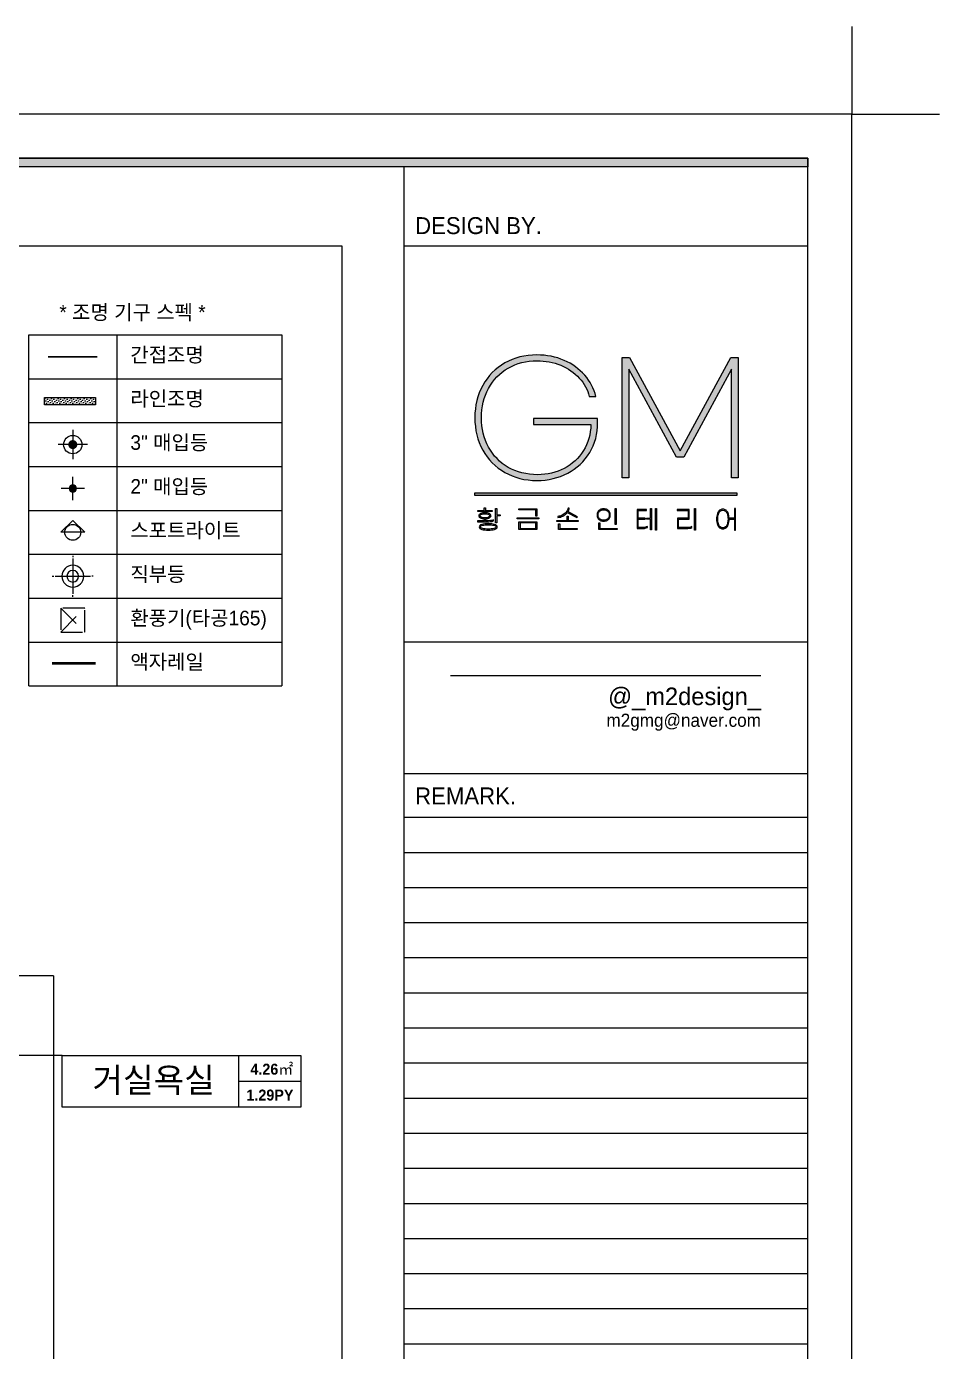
# Model space of a CAD drawing. Header units: millimetres. Extents: x 359270 to 411470, y 57550 to 89768.
# Drawn here: x 405227 to 411470, y 67510 to 76570 of the extents above; entities that cross this region are included whole.
import ezdxf
from ezdxf.enums import TextEntityAlignment as Align

# ---------------------------------------------------------------- set-up
doc = ezdxf.new("R2010")
doc.units = ezdxf.units.MM
doc.header["$LTSCALE"] = 100
doc.linetypes.add('HID', pattern=[2.3, 1.5, -0.8])
doc.layers.get('DEFPOINTS').update_dxf_attribs({"color": 248})
for name, color, linetype in [('0-ELC TEXT', 7, 'Continuous'), ('03-TEXT', 3, 'Continuous'), ('06-LIGHT', 4, 'Continuous'), ('3.기호.계단선', 30, 'Continuous'), ('_U+B808_U+C774_U+C5B4 2', 7, 'Continuous'), ('C-WALL1', 2, 'Continuous'), ('CEIL-DOOR', 6, 'Continuous'), ('CEIL-LIGHT', 7, 'Continuous'), ('FORM(YOURNAME)-1', 1, 'Continuous'), ('FORM(YOURNAME)-11', 1, 'Continuous'), ('HAT', 5, 'Continuous'), ('RC-LIGHT', 7, 'Continuous'), ('U-LANP', 6, 'Continuous')]:
    doc.layers.add(name, color=color, linetype=linetype)
doc.styles.add('YOURNAME', font='HY울릉도M.TTF')
doc.styles.add('넥슨고딕', font='NEXONLv1GothicBold.ttf')
doc.styles.add('코레일둥고', font='Korail_Round_Gothic_Medium.ttf')

# ---------------------------------------------------------------- blocks, each defined once
blk = doc.blocks.new('block 29')
at = {"layer": '_U+B808_U+C774_U+C5B4 2'}
h = blk.add_hatch(color=35, dxfattribs=at)
h.dxf.hatch_style = 2
edge = h.paths.add_edge_path()
edge.add_spline(control_points=[(626.29, -130.32), (626.06, -130.35), (625.8, -130.36), (625.5, -130.36), (625.5, -130.36), (624.38, -130.36), (624.38, -130.36), (624.38, -130.36), (624.38, -130.21), (624.38, -130.21), (624.38, -130.21), (625.42, -130.21), (625.42, -130.21), (625.42, -130.21), (625.42, -129.89), (625.42, -129.89), (625.16, -129.88), (624.96, -129.84), (624.81, -129.76), (624.66, -129.68), (624.58, -129.57), (624.58, -129.44), (624.58, -129.3), (624.66, -129.19), (624.83, -129.1), (625, -129.02), (625.22, -128.98), (625.5, -128.98), (625.79, -128.98), (626.01, -129.02), (626.18, -129.1), (626.34, -129.19), (626.43, -129.3), (626.43, -129.44), (626.43, -129.57), (626.35, -129.68), (626.2, -129.76), (626.05, -129.84), (625.84, -129.89), (625.58, -129.89), (625.58, -129.89), (625.58, -130.21), (625.58, -130.21), (626.18, -130.2), (626.58, -130.16), (626.78, -130.07), (626.78, -130.07), (626.78, -130.22), (626.78, -130.22), (626.68, -130.27), (626.51, -130.3), (626.29, -130.32)], knot_values=[0, 0, 0, 0, 1, 1, 1, 2, 2, 2, 3, 3, 3, 4, 4, 4, 5, 5, 5, 6, 6, 6, 7, 7, 7, 8, 8, 8, 9, 9, 9, 10, 10, 10, 11, 11, 11, 12, 12, 12, 13, 13, 13, 14, 14, 14, 15, 15, 15, 16, 16, 16, 17, 17, 17, 17], degree=3, periodic=0)
h.paths.add_polyline_path([(626.62, -128.8), (624.41, -128.8), (624.41, -128.65), (625.41, -128.65), (625.41, -128.24), (625.58, -128.24), (625.58, -128.65), (626.62, -128.65)])
edge = h.paths.add_edge_path()
edge.add_spline(control_points=[(626.98, -130.76), (627.24, -130.83), (627.37, -130.96), (627.37, -131.13), (627.37, -131.3), (627.24, -131.42), (626.98, -131.5), (626.72, -131.57), (626.39, -131.61), (626, -131.61), (625.61, -131.61), (625.28, -131.57), (625.02, -131.5), (624.76, -131.42), (624.63, -131.3), (624.63, -131.13), (624.63, -130.96), (624.76, -130.83), (625.02, -130.76), (625.28, -130.68), (625.61, -130.65), (626, -130.65), (626.39, -130.65), (626.72, -130.68), (626.98, -130.76)], knot_values=[0, 0, 0, 0, 1, 1, 1, 2, 2, 2, 3, 3, 3, 4, 4, 4, 5, 5, 5, 6, 6, 6, 7, 7, 7, 8, 8, 8, 8], degree=3, periodic=0)
edge = h.paths.add_edge_path()
edge.add_spline(control_points=[(624.95, -129.67), (625.09, -129.72), (625.27, -129.75), (625.5, -129.75), (625.73, -129.75), (625.92, -129.72), (626.06, -129.67), (626.2, -129.61), (626.27, -129.53), (626.27, -129.44), (626.27, -129.34), (626.2, -129.27), (626.06, -129.21), (625.92, -129.15), (625.73, -129.13), (625.5, -129.13), (625.27, -129.13), (625.09, -129.15), (624.95, -129.21), (624.81, -129.27), (624.74, -129.34), (624.74, -129.44), (624.74, -129.53), (624.81, -129.61), (624.95, -129.67)], knot_values=[0, 0, 0, 0, 1, 1, 1, 2, 2, 2, 3, 3, 3, 4, 4, 4, 5, 5, 5, 6, 6, 6, 7, 7, 7, 8, 8, 8, 8], degree=3, periodic=0)
edge = h.paths.add_edge_path()
edge.add_spline(control_points=[(626.83, -131.38), (627.08, -131.33), (627.2, -131.25), (627.2, -131.13), (627.2, -131.01), (627.08, -130.92), (626.83, -130.87), (626.59, -130.82), (626.31, -130.79), (626, -130.79), (625.69, -130.79), (625.41, -130.82), (625.17, -130.87), (624.92, -130.92), (624.8, -131.01), (624.8, -131.13), (624.8, -131.25), (624.92, -131.33), (625.17, -131.38), (625.41, -131.44), (625.69, -131.46), (626, -131.46), (626.31, -131.46), (626.59, -131.44), (626.83, -131.38)], knot_values=[0, 0, 0, 0, 1, 1, 1, 2, 2, 2, 3, 3, 3, 4, 4, 4, 5, 5, 5, 6, 6, 6, 7, 7, 7, 8, 8, 8, 8], degree=3, periodic=0)
h.paths.add_polyline_path([(627.8, -129.28), (627.8, -129.43), (627.29, -129.43), (627.29, -130.53), (627.13, -130.53), (627.13, -128.32), (627.29, -128.32), (627.29, -129.28)])
h = blk.add_hatch(color=35, dxfattribs=at)
h.dxf.hatch_style = 2
h.paths.add_polyline_path([(633.67, -129.92), (630.41, -129.92), (630.41, -129.77), (633.67, -129.77)])
h.paths.add_polyline_path([(633.4, -129.51), (633.24, -129.51), (633.24, -128.55), (630.66, -128.55), (630.66, -128.4), (633.4, -128.4)])
h.paths.add_polyline_path([(633.41, -131.54), (630.67, -131.54), (630.67, -130.36), (633.41, -130.36)])
h.paths.add_polyline_path([(633.25, -131.39), (633.25, -130.51), (630.83, -130.51), (630.83, -131.39)])
h = blk.add_hatch(color=35, dxfattribs=at)
h.dxf.hatch_style = 2
h.paths.add_polyline_path([(639.69, -130.16), (639.69, -130.31), (636.44, -130.31), (636.44, -130.16), (637.98, -130.16), (637.98, -129.51), (638.15, -129.51), (638.15, -130.16)])
edge = h.paths.add_edge_path()
edge.add_spline(control_points=[(637.36, -129.47), (637.09, -129.61), (636.83, -129.68), (636.58, -129.68), (636.58, -129.68), (636.58, -129.53), (636.58, -129.53), (636.8, -129.52), (637.02, -129.46), (637.24, -129.35), (637.47, -129.24), (637.66, -129.08), (637.83, -128.89), (638, -128.7), (638.1, -128.49), (638.15, -128.26), (638.15, -128.26), (638.31, -128.28), (638.31, -128.28), (638.27, -128.46), (638.21, -128.63), (638.1, -128.79), (638.1, -128.79), (639.55, -129.58), (639.55, -129.58), (639.55, -129.58), (639.48, -129.71), (639.48, -129.71), (639.48, -129.71), (638.01, -128.93), (638.01, -128.93), (637.84, -129.15), (637.62, -129.33), (637.36, -129.47)], knot_values=[0, 0, 0, 0, 1, 1, 1, 2, 2, 2, 3, 3, 3, 4, 4, 4, 5, 5, 5, 6, 6, 6, 7, 7, 7, 8, 8, 8, 9, 9, 9, 10, 10, 10, 11, 11, 11, 11], degree=3, periodic=0)
h.paths.add_polyline_path([(636.86, -131.39), (639.51, -131.39), (639.51, -131.54), (636.7, -131.54), (636.7, -130.65), (636.86, -130.65)])
h = blk.add_hatch(color=35, dxfattribs=at)
h.dxf.hatch_style = 2
edge = h.paths.add_edge_path()
edge.add_spline(control_points=[(644.09, -128.5), (644.24, -128.59), (644.35, -128.7), (644.43, -128.84), (644.51, -128.98), (644.55, -129.14), (644.55, -129.31), (644.55, -129.49), (644.51, -129.65), (644.43, -129.79), (644.35, -129.93), (644.24, -130.04), (644.09, -130.13), (643.93, -130.21), (643.75, -130.25), (643.54, -130.25), (643.33, -130.25), (643.15, -130.21), (643, -130.13), (642.85, -130.04), (642.73, -129.93), (642.65, -129.79), (642.57, -129.65), (642.53, -129.49), (642.53, -129.31), (642.53, -129.14), (642.57, -128.98), (642.65, -128.84), (642.73, -128.7), (642.85, -128.59), (643, -128.5), (643.15, -128.42), (643.33, -128.38), (643.54, -128.38), (643.75, -128.38), (643.93, -128.42), (644.09, -128.5)], knot_values=[0, 0, 0, 0, 1, 1, 1, 2, 2, 2, 3, 3, 3, 4, 4, 4, 5, 5, 5, 6, 6, 6, 7, 7, 7, 8, 8, 8, 9, 9, 9, 10, 10, 10, 11, 11, 11, 12, 12, 12, 12], degree=3, periodic=0)
edge = h.paths.add_edge_path()
edge.add_spline(control_points=[(643.1, -128.62), (642.97, -128.69), (642.87, -128.78), (642.8, -128.9), (642.73, -129.02), (642.7, -129.16), (642.7, -129.31), (642.7, -129.47), (642.73, -129.61), (642.8, -129.73), (642.87, -129.85), (642.97, -129.94), (643.1, -130.01), (643.23, -130.07), (643.38, -130.11), (643.54, -130.11), (643.71, -130.11), (643.86, -130.07), (643.99, -130.01), (644.12, -129.94), (644.21, -129.85), (644.28, -129.73), (644.35, -129.61), (644.39, -129.47), (644.39, -129.31), (644.39, -129.16), (644.35, -129.02), (644.28, -128.9), (644.21, -128.78), (644.12, -128.69), (643.99, -128.62), (643.86, -128.56), (643.71, -128.52), (643.54, -128.52), (643.38, -128.52), (643.23, -128.56), (643.1, -128.62)], knot_values=[0, 0, 0, 0, 1, 1, 1, 2, 2, 2, 3, 3, 3, 4, 4, 4, 5, 5, 5, 6, 6, 6, 7, 7, 7, 8, 8, 8, 9, 9, 9, 10, 10, 10, 11, 11, 11, 12, 12, 12, 12], degree=3, periodic=0)
h.paths.add_polyline_path([(642.98, -131.39), (645.58, -131.39), (645.58, -131.54), (642.82, -131.54), (642.82, -130.53), (642.98, -130.53)])
h.paths.add_polyline_path([(645.45, -130.78), (645.29, -130.78), (645.29, -128.32), (645.45, -128.32)])
h = blk.add_hatch(color=35, dxfattribs=at)
h.dxf.hatch_style = 2
edge = h.paths.add_edge_path()
edge.add_spline(control_points=[(649.11, -131.24), (649.37, -131.24), (649.58, -131.22), (649.75, -131.19), (649.92, -131.17), (650.08, -131.12), (650.22, -131.05), (650.22, -131.05), (650.22, -131.21), (650.22, -131.21), (649.97, -131.33), (649.61, -131.39), (649.13, -131.39), (649.13, -131.39), (648.63, -131.39), (648.63, -131.39), (648.63, -131.39), (648.63, -128.48), (648.63, -128.48), (648.63, -128.48), (650.06, -128.48), (650.06, -128.48), (650.06, -128.48), (650.06, -128.63), (650.06, -128.63), (650.06, -128.63), (648.79, -128.63), (648.79, -128.63), (648.79, -128.63), (648.79, -129.81), (648.79, -129.81), (648.79, -129.81), (649.87, -129.81), (649.87, -129.81), (649.87, -129.81), (649.87, -129.96), (649.87, -129.96), (649.87, -129.96), (648.79, -129.96), (648.79, -129.96), (648.79, -129.96), (648.79, -131.24), (648.79, -131.24), (648.79, -131.24), (649.11, -131.24), (649.11, -131.24)], knot_values=[0, 0, 0, 0, 1, 1, 1, 2, 2, 2, 3, 3, 3, 4, 4, 4, 5, 5, 5, 6, 6, 6, 7, 7, 7, 8, 8, 8, 9, 9, 9, 10, 10, 10, 11, 11, 11, 12, 12, 12, 13, 13, 13, 14, 14, 14, 15, 15, 15, 15], degree=3, periodic=0)
h.paths.add_polyline_path([(650.64, -128.35), (650.8, -128.35), (650.8, -131.56), (650.64, -131.56), (650.64, -129.94), (650.06, -129.94), (650.06, -129.79), (650.64, -129.79)])
h.paths.add_polyline_path([(651.57, -128.32), (651.57, -131.62), (651.41, -131.62), (651.41, -128.32)])
h = blk.add_hatch(color=35, dxfattribs=at)
h.dxf.hatch_style = 2
edge = h.paths.add_edge_path()
edge.add_spline(control_points=[(656.55, -129.97), (656.55, -129.97), (654.9, -129.97), (654.9, -129.97), (654.9, -129.97), (654.9, -131.24), (654.9, -131.24), (654.9, -131.24), (656.08, -131.24), (656.08, -131.24), (656.23, -131.24), (656.39, -131.22), (656.55, -131.19), (656.7, -131.17), (656.83, -131.13), (656.93, -131.08), (656.93, -131.08), (656.93, -131.23), (656.93, -131.23), (656.83, -131.28), (656.71, -131.32), (656.55, -131.34), (656.4, -131.37), (656.24, -131.39), (656.08, -131.39), (656.08, -131.39), (654.74, -131.39), (654.74, -131.39), (654.74, -131.39), (654.74, -129.82), (654.74, -129.82), (654.74, -129.82), (656.39, -129.82), (656.39, -129.82), (656.39, -129.82), (656.39, -128.63), (656.39, -128.63), (656.39, -128.63), (654.73, -128.63), (654.73, -128.63), (654.73, -128.63), (654.73, -128.48), (654.73, -128.48), (654.73, -128.48), (656.55, -128.48), (656.55, -128.48), (656.55, -128.48), (656.55, -129.97), (656.55, -129.97)], knot_values=[0, 0, 0, 0, 1, 1, 1, 2, 2, 2, 3, 3, 3, 4, 4, 4, 5, 5, 5, 6, 6, 6, 7, 7, 7, 8, 8, 8, 9, 9, 9, 10, 10, 10, 11, 11, 11, 12, 12, 12, 13, 13, 13, 14, 14, 14, 15, 15, 15, 16, 16, 16, 16], degree=3, periodic=0)
h.paths.add_polyline_path([(657.51, -131.62), (657.34, -131.62), (657.34, -128.32), (657.51, -128.32)])
h = blk.add_hatch(color=35, dxfattribs=at)
h.dxf.hatch_style = 2
edge = h.paths.add_edge_path()
edge.add_spline(control_points=[(663.56, -128.32), (663.56, -128.32), (663.56, -131.62), (663.56, -131.62), (663.56, -131.62), (663.4, -131.62), (663.4, -131.62), (663.4, -131.62), (663.4, -129.94), (663.4, -129.94), (663.4, -129.94), (662.6, -129.94), (662.6, -129.94), (662.6, -130.27), (662.56, -130.54), (662.48, -130.77), (662.4, -130.99), (662.29, -131.16), (662.14, -131.27), (662, -131.38), (661.84, -131.43), (661.65, -131.43), (661.47, -131.43), (661.3, -131.38), (661.16, -131.27), (661.02, -131.16), (660.91, -130.99), (660.82, -130.76), (660.74, -130.54), (660.7, -130.26), (660.7, -129.93), (660.7, -129.6), (660.74, -129.33), (660.82, -129.1), (660.91, -128.88), (661.02, -128.71), (661.16, -128.6), (661.3, -128.49), (661.47, -128.43), (661.65, -128.43), (661.83, -128.43), (661.99, -128.48), (662.13, -128.58), (662.26, -128.68), (662.37, -128.83), (662.46, -129.04), (662.54, -129.24), (662.59, -129.5), (662.6, -129.79), (662.6, -129.79), (663.4, -129.79), (663.4, -129.79), (663.4, -129.79), (663.4, -128.32), (663.4, -128.32), (663.4, -128.32), (663.56, -128.32), (663.56, -128.32)], knot_values=[0, 0, 0, 0, 1, 1, 1, 2, 2, 2, 3, 3, 3, 4, 4, 4, 5, 5, 5, 6, 6, 6, 7, 7, 7, 8, 8, 8, 9, 9, 9, 10, 10, 10, 11, 11, 11, 12, 12, 12, 13, 13, 13, 14, 14, 14, 15, 15, 15, 16, 16, 16, 17, 17, 17, 18, 18, 18, 19, 19, 19, 19], degree=3, periodic=0)
edge = h.paths.add_edge_path()
edge.add_spline(control_points=[(662.06, -131.13), (662.18, -131.03), (662.27, -130.88), (662.34, -130.68), (662.4, -130.48), (662.44, -130.23), (662.44, -129.93), (662.44, -129.64), (662.4, -129.39), (662.34, -129.19), (662.27, -128.98), (662.18, -128.83), (662.06, -128.73), (661.94, -128.63), (661.8, -128.58), (661.65, -128.58), (661.5, -128.58), (661.37, -128.63), (661.25, -128.73), (661.13, -128.83), (661.04, -128.98), (660.97, -129.19), (660.9, -129.39), (660.87, -129.64), (660.87, -129.93), (660.87, -130.23), (660.9, -130.48), (660.97, -130.68), (661.04, -130.88), (661.13, -131.03), (661.25, -131.13), (661.37, -131.23), (661.5, -131.28), (661.65, -131.28), (661.8, -131.28), (661.94, -131.23), (662.06, -131.13)], knot_values=[0, 0, 0, 0, 1, 1, 1, 2, 2, 2, 3, 3, 3, 4, 4, 4, 5, 5, 5, 6, 6, 6, 7, 7, 7, 8, 8, 8, 9, 9, 9, 10, 10, 10, 11, 11, 11, 12, 12, 12, 12], degree=3, periodic=0)
at = {"layer": '_U+B808_U+C774_U+C5B4 2', "lineweight": 0}
for points in [[(626.62, -128.8), (624.41, -128.8), (624.41, -128.65), (625.41, -128.65), (625.41, -128.24), (625.58, -128.24), (625.58, -128.65), (626.62, -128.65), (626.62, -128.8)], [(627.8, -129.28), (627.8, -129.43), (627.29, -129.43), (627.29, -130.53), (627.13, -130.53), (627.13, -128.32), (627.29, -128.32), (627.29, -129.28), (627.8, -129.28)], [(633.4, -129.51), (633.24, -129.51), (633.24, -128.55), (630.66, -128.55), (630.66, -128.4), (633.4, -128.4), (633.4, -129.51)], [(645.45, -130.78), (645.29, -130.78), (645.29, -128.32), (645.45, -128.32), (645.45, -130.78)], [(650.64, -128.35), (650.8, -128.35), (650.8, -131.56), (650.64, -131.56), (650.64, -129.94), (650.06, -129.94), (650.06, -129.79), (650.64, -129.79), (650.64, -128.35)], [(651.57, -128.32), (651.57, -131.62), (651.41, -131.62), (651.41, -128.32), (651.57, -128.32)], [(657.51, -131.62), (657.34, -131.62), (657.34, -128.32), (657.51, -128.32), (657.51, -131.62)], [(633.67, -129.92), (630.41, -129.92), (630.41, -129.77), (633.67, -129.77), (633.67, -129.92)], [(633.41, -131.54), (630.67, -131.54), (630.67, -130.36), (633.41, -130.36), (633.41, -131.54)], [(633.25, -131.39), (633.25, -130.51), (630.83, -130.51), (630.83, -131.39), (633.25, -131.39)], [(639.69, -130.16), (639.69, -130.31), (636.44, -130.31), (636.44, -130.16), (637.98, -130.16), (637.98, -129.51), (638.15, -129.51), (638.15, -130.16), (639.69, -130.16)], [(636.86, -131.39), (639.51, -131.39), (639.51, -131.54), (636.7, -131.54), (636.7, -130.65), (636.86, -130.65), (636.86, -131.39)], [(642.98, -131.39), (645.58, -131.39), (645.58, -131.54), (642.82, -131.54), (642.82, -130.53), (642.98, -130.53), (642.98, -131.39)]]:
    blk.add_lwpolyline(points, dxfattribs=at)
for points, knots in [([(637.36, -129.47), (637.09, -129.61), (636.83, -129.68), (636.58, -129.68), (636.58, -129.68), (636.58, -129.53), (636.58, -129.53), (636.8, -129.52), (637.02, -129.46), (637.24, -129.35), (637.47, -129.24), (637.66, -129.08), (637.83, -128.89), (638, -128.7), (638.1, -128.49), (638.15, -128.26), (638.15, -128.26), (638.31, -128.28), (638.31, -128.28), (638.27, -128.46), (638.21, -128.63), (638.1, -128.79), (638.1, -128.79), (639.55, -129.58), (639.55, -129.58), (639.55, -129.58), (639.48, -129.71), (639.48, -129.71), (639.48, -129.71), (638.01, -128.93), (638.01, -128.93), (637.84, -129.15), (637.62, -129.33), (637.36, -129.47)], [0, 0, 0, 0, 1, 1, 1, 2, 2, 2, 3, 3, 3, 4, 4, 4, 5, 5, 5, 6, 6, 6, 7, 7, 7, 8, 8, 8, 9, 9, 9, 10, 10, 10, 11, 11, 11, 11]), ([(644.09, -128.5), (644.24, -128.59), (644.35, -128.7), (644.43, -128.84), (644.51, -128.98), (644.55, -129.14), (644.55, -129.31), (644.55, -129.49), (644.51, -129.65), (644.43, -129.79), (644.35, -129.93), (644.24, -130.04), (644.09, -130.13), (643.93, -130.21), (643.75, -130.25), (643.54, -130.25), (643.33, -130.25), (643.15, -130.21), (643, -130.13), (642.85, -130.04), (642.73, -129.93), (642.65, -129.79), (642.57, -129.65), (642.53, -129.49), (642.53, -129.31), (642.53, -129.14), (642.57, -128.98), (642.65, -128.84), (642.73, -128.7), (642.85, -128.59), (643, -128.5), (643.15, -128.42), (643.33, -128.38), (643.54, -128.38), (643.75, -128.38), (643.93, -128.42), (644.09, -128.5)], [0, 0, 0, 0, 1, 1, 1, 2, 2, 2, 3, 3, 3, 4, 4, 4, 5, 5, 5, 6, 6, 6, 7, 7, 7, 8, 8, 8, 9, 9, 9, 10, 10, 10, 11, 11, 11, 12, 12, 12, 12]), ([(643.1, -128.62), (642.97, -128.69), (642.87, -128.78), (642.8, -128.9), (642.73, -129.02), (642.7, -129.16), (642.7, -129.31), (642.7, -129.47), (642.73, -129.61), (642.8, -129.73), (642.87, -129.85), (642.97, -129.94), (643.1, -130.01), (643.23, -130.07), (643.38, -130.11), (643.54, -130.11), (643.71, -130.11), (643.86, -130.07), (643.99, -130.01), (644.12, -129.94), (644.21, -129.85), (644.28, -129.73), (644.35, -129.61), (644.39, -129.47), (644.39, -129.31), (644.39, -129.16), (644.35, -129.02), (644.28, -128.9), (644.21, -128.78), (644.12, -128.69), (643.99, -128.62), (643.86, -128.56), (643.71, -128.52), (643.54, -128.52), (643.38, -128.52), (643.23, -128.56), (643.1, -128.62)], [0, 0, 0, 0, 1, 1, 1, 2, 2, 2, 3, 3, 3, 4, 4, 4, 5, 5, 5, 6, 6, 6, 7, 7, 7, 8, 8, 8, 9, 9, 9, 10, 10, 10, 11, 11, 11, 12, 12, 12, 12]), ([(649.11, -131.24), (649.37, -131.24), (649.58, -131.22), (649.75, -131.19), (649.92, -131.17), (650.08, -131.12), (650.22, -131.05), (650.22, -131.05), (650.22, -131.21), (650.22, -131.21), (649.97, -131.33), (649.61, -131.39), (649.13, -131.39), (649.13, -131.39), (648.63, -131.39), (648.63, -131.39), (648.63, -131.39), (648.63, -128.48), (648.63, -128.48), (648.63, -128.48), (650.06, -128.48), (650.06, -128.48), (650.06, -128.48), (650.06, -128.63), (650.06, -128.63), (650.06, -128.63), (648.79, -128.63), (648.79, -128.63), (648.79, -128.63), (648.79, -129.81), (648.79, -129.81), (648.79, -129.81), (649.87, -129.81), (649.87, -129.81), (649.87, -129.81), (649.87, -129.96), (649.87, -129.96), (649.87, -129.96), (648.79, -129.96), (648.79, -129.96), (648.79, -129.96), (648.79, -131.24), (648.79, -131.24), (648.79, -131.24), (649.11, -131.24), (649.11, -131.24)], [0, 0, 0, 0, 1, 1, 1, 2, 2, 2, 3, 3, 3, 4, 4, 4, 5, 5, 5, 6, 6, 6, 7, 7, 7, 8, 8, 8, 9, 9, 9, 10, 10, 10, 11, 11, 11, 12, 12, 12, 13, 13, 13, 14, 14, 14, 15, 15, 15, 15]), ([(656.55, -129.97), (656.55, -129.97), (654.9, -129.97), (654.9, -129.97), (654.9, -129.97), (654.9, -131.24), (654.9, -131.24), (654.9, -131.24), (656.08, -131.24), (656.08, -131.24), (656.23, -131.24), (656.39, -131.22), (656.55, -131.19), (656.7, -131.17), (656.83, -131.13), (656.93, -131.08), (656.93, -131.08), (656.93, -131.23), (656.93, -131.23), (656.83, -131.28), (656.71, -131.32), (656.55, -131.34), (656.4, -131.37), (656.24, -131.39), (656.08, -131.39), (656.08, -131.39), (654.74, -131.39), (654.74, -131.39), (654.74, -131.39), (654.74, -129.82), (654.74, -129.82), (654.74, -129.82), (656.39, -129.82), (656.39, -129.82), (656.39, -129.82), (656.39, -128.63), (656.39, -128.63), (656.39, -128.63), (654.73, -128.63), (654.73, -128.63), (654.73, -128.63), (654.73, -128.48), (654.73, -128.48), (654.73, -128.48), (656.55, -128.48), (656.55, -128.48), (656.55, -128.48), (656.55, -129.97), (656.55, -129.97)], [0, 0, 0, 0, 1, 1, 1, 2, 2, 2, 3, 3, 3, 4, 4, 4, 5, 5, 5, 6, 6, 6, 7, 7, 7, 8, 8, 8, 9, 9, 9, 10, 10, 10, 11, 11, 11, 12, 12, 12, 13, 13, 13, 14, 14, 14, 15, 15, 15, 16, 16, 16, 16]), ([(663.56, -128.32), (663.56, -128.32), (663.56, -131.62), (663.56, -131.62), (663.56, -131.62), (663.4, -131.62), (663.4, -131.62), (663.4, -131.62), (663.4, -129.94), (663.4, -129.94), (663.4, -129.94), (662.6, -129.94), (662.6, -129.94), (662.6, -130.27), (662.56, -130.54), (662.48, -130.77), (662.4, -130.99), (662.29, -131.16), (662.14, -131.27), (662, -131.38), (661.84, -131.43), (661.65, -131.43), (661.47, -131.43), (661.3, -131.38), (661.16, -131.27), (661.02, -131.16), (660.91, -130.99), (660.82, -130.76), (660.74, -130.54), (660.7, -130.26), (660.7, -129.93), (660.7, -129.6), (660.74, -129.33), (660.82, -129.1), (660.91, -128.88), (661.02, -128.71), (661.16, -128.6), (661.3, -128.49), (661.47, -128.43), (661.65, -128.43), (661.83, -128.43), (661.99, -128.48), (662.13, -128.58), (662.26, -128.68), (662.37, -128.83), (662.46, -129.04), (662.54, -129.24), (662.59, -129.5), (662.6, -129.79), (662.6, -129.79), (663.4, -129.79), (663.4, -129.79), (663.4, -129.79), (663.4, -128.32), (663.4, -128.32), (663.4, -128.32), (663.56, -128.32), (663.56, -128.32)], [0, 0, 0, 0, 1, 1, 1, 2, 2, 2, 3, 3, 3, 4, 4, 4, 5, 5, 5, 6, 6, 6, 7, 7, 7, 8, 8, 8, 9, 9, 9, 10, 10, 10, 11, 11, 11, 12, 12, 12, 13, 13, 13, 14, 14, 14, 15, 15, 15, 16, 16, 16, 17, 17, 17, 18, 18, 18, 19, 19, 19, 19]), ([(662.06, -131.13), (662.18, -131.03), (662.27, -130.88), (662.34, -130.68), (662.4, -130.48), (662.44, -130.23), (662.44, -129.93), (662.44, -129.64), (662.4, -129.39), (662.34, -129.19), (662.27, -128.98), (662.18, -128.83), (662.06, -128.73), (661.94, -128.63), (661.8, -128.58), (661.65, -128.58), (661.5, -128.58), (661.37, -128.63), (661.25, -128.73), (661.13, -128.83), (661.04, -128.98), (660.97, -129.19), (660.9, -129.39), (660.87, -129.64), (660.87, -129.93), (660.87, -130.23), (660.9, -130.48), (660.97, -130.68), (661.04, -130.88), (661.13, -131.03), (661.25, -131.13), (661.37, -131.23), (661.5, -131.28), (661.65, -131.28), (661.8, -131.28), (661.94, -131.23), (662.06, -131.13)], [0, 0, 0, 0, 1, 1, 1, 2, 2, 2, 3, 3, 3, 4, 4, 4, 5, 5, 5, 6, 6, 6, 7, 7, 7, 8, 8, 8, 9, 9, 9, 10, 10, 10, 11, 11, 11, 12, 12, 12, 12]), ([(626.29, -130.32), (626.06, -130.35), (625.8, -130.36), (625.5, -130.36), (625.5, -130.36), (624.38, -130.36), (624.38, -130.36), (624.38, -130.36), (624.38, -130.21), (624.38, -130.21), (624.38, -130.21), (625.42, -130.21), (625.42, -130.21), (625.42, -130.21), (625.42, -129.89), (625.42, -129.89), (625.16, -129.88), (624.96, -129.84), (624.81, -129.76), (624.66, -129.68), (624.58, -129.57), (624.58, -129.44), (624.58, -129.3), (624.66, -129.19), (624.83, -129.1), (625, -129.02), (625.22, -128.98), (625.5, -128.98), (625.79, -128.98), (626.01, -129.02), (626.18, -129.1), (626.34, -129.19), (626.43, -129.3), (626.43, -129.44), (626.43, -129.57), (626.35, -129.68), (626.2, -129.76), (626.05, -129.84), (625.84, -129.89), (625.58, -129.89), (625.58, -129.89), (625.58, -130.21), (625.58, -130.21), (626.18, -130.2), (626.58, -130.16), (626.78, -130.07), (626.78, -130.07), (626.78, -130.22), (626.78, -130.22), (626.68, -130.27), (626.51, -130.3), (626.29, -130.32)], [0, 0, 0, 0, 1, 1, 1, 2, 2, 2, 3, 3, 3, 4, 4, 4, 5, 5, 5, 6, 6, 6, 7, 7, 7, 8, 8, 8, 9, 9, 9, 10, 10, 10, 11, 11, 11, 12, 12, 12, 13, 13, 13, 14, 14, 14, 15, 15, 15, 16, 16, 16, 17, 17, 17, 17]), ([(626.98, -130.76), (627.24, -130.83), (627.37, -130.96), (627.37, -131.13), (627.37, -131.3), (627.24, -131.42), (626.98, -131.5), (626.72, -131.57), (626.39, -131.61), (626, -131.61), (625.61, -131.61), (625.28, -131.57), (625.02, -131.5), (624.76, -131.42), (624.63, -131.3), (624.63, -131.13), (624.63, -130.96), (624.76, -130.83), (625.02, -130.76), (625.28, -130.68), (625.61, -130.65), (626, -130.65), (626.39, -130.65), (626.72, -130.68), (626.98, -130.76)], [0, 0, 0, 0, 1, 1, 1, 2, 2, 2, 3, 3, 3, 4, 4, 4, 5, 5, 5, 6, 6, 6, 7, 7, 7, 8, 8, 8, 8]), ([(624.95, -129.67), (625.09, -129.72), (625.27, -129.75), (625.5, -129.75), (625.73, -129.75), (625.92, -129.72), (626.06, -129.67), (626.2, -129.61), (626.27, -129.53), (626.27, -129.44), (626.27, -129.34), (626.2, -129.27), (626.06, -129.21), (625.92, -129.15), (625.73, -129.13), (625.5, -129.13), (625.27, -129.13), (625.09, -129.15), (624.95, -129.21), (624.81, -129.27), (624.74, -129.34), (624.74, -129.44), (624.74, -129.53), (624.81, -129.61), (624.95, -129.67)], [0, 0, 0, 0, 1, 1, 1, 2, 2, 2, 3, 3, 3, 4, 4, 4, 5, 5, 5, 6, 6, 6, 7, 7, 7, 8, 8, 8, 8]), ([(626.83, -131.38), (627.08, -131.33), (627.2, -131.25), (627.2, -131.13), (627.2, -131.01), (627.08, -130.92), (626.83, -130.87), (626.59, -130.82), (626.31, -130.79), (626, -130.79), (625.69, -130.79), (625.41, -130.82), (625.17, -130.87), (624.92, -130.92), (624.8, -131.01), (624.8, -131.13), (624.8, -131.25), (624.92, -131.33), (625.17, -131.38), (625.41, -131.44), (625.69, -131.46), (626, -131.46), (626.31, -131.46), (626.59, -131.44), (626.83, -131.38)], [0, 0, 0, 0, 1, 1, 1, 2, 2, 2, 3, 3, 3, 4, 4, 4, 5, 5, 5, 6, 6, 6, 7, 7, 7, 8, 8, 8, 8])]:
    blk.add_open_spline(points, degree=3, knots=knots, dxfattribs=at)
blk = doc.blocks.new('block 30')
at = {"layer": '_U+B808_U+C774_U+C5B4 2'}
h = blk.add_hatch(color=35, dxfattribs=at)
h.dxf.hatch_style = 2
edge = h.paths.add_edge_path()
edge.add_spline(control_points=[(637.53, -105.82), (638.78, -106.37), (639.83, -107.12), (640.66, -108.08), (641.5, -109.03), (642.06, -110.11), (642.35, -111.29), (642.35, -111.29), (641.36, -111.29), (641.36, -111.29), (641.11, -110.26), (640.6, -109.33), (639.84, -108.5), (639.08, -107.68), (638.14, -107.03), (637.02, -106.57), (635.9, -106.11), (634.7, -105.88), (633.42, -105.88), (631.78, -105.88), (630.32, -106.25), (629.04, -106.99), (627.76, -107.73), (626.76, -108.76), (626.05, -110.08), (625.33, -111.4), (624.97, -112.88), (624.97, -114.53), (624.97, -116.2), (625.33, -117.69), (626.05, -119), (626.76, -120.31), (627.77, -121.34), (629.05, -122.08), (630.34, -122.82), (631.82, -123.19), (633.49, -123.19), (634.98, -123.19), (636.34, -122.87), (637.56, -122.23), (638.78, -121.59), (639.75, -120.69), (640.47, -119.53), (641.18, -118.38), (641.57, -117.05), (641.61, -115.55), (641.61, -115.55), (632.88, -115.55), (632.88, -115.55), (632.88, -115.55), (632.88, -114.65), (632.88, -114.65), (632.88, -114.65), (642.63, -114.65), (642.63, -114.65), (642.63, -114.65), (642.63, -115.25), (642.63, -115.25), (642.63, -116.97), (642.23, -118.49), (641.42, -119.84), (640.6, -121.18), (639.49, -122.22), (638.08, -122.96), (636.67, -123.7), (635.11, -124.07), (633.39, -124.07), (631.57, -124.07), (629.95, -123.66), (628.52, -122.85), (627.09, -122.03), (625.98, -120.89), (625.18, -119.44), (624.37, -117.99), (623.97, -116.36), (623.97, -114.53), (623.97, -112.71), (624.37, -111.08), (625.18, -109.63), (625.98, -108.18), (627.09, -107.04), (628.52, -106.22), (629.95, -105.41), (631.57, -105), (633.39, -105), (634.89, -105), (636.27, -105.27), (637.53, -105.82)], knot_values=[0, 0, 0, 0, 1, 1, 1, 2, 2, 2, 3, 3, 3, 4, 4, 4, 5, 5, 5, 6, 6, 6, 7, 7, 7, 8, 8, 8, 9, 9, 9, 10, 10, 10, 11, 11, 11, 12, 12, 12, 13, 13, 13, 14, 14, 14, 15, 15, 15, 16, 16, 16, 17, 17, 17, 18, 18, 18, 19, 19, 19, 20, 20, 20, 21, 21, 21, 22, 22, 22, 23, 23, 23, 24, 24, 24, 25, 25, 25, 26, 26, 26, 27, 27, 27, 28, 28, 28, 29, 29, 29, 29], degree=3, periodic=0)
h = blk.add_hatch(color=35, dxfattribs=at)
h.dxf.hatch_style = 2
h.paths.add_polyline_path([(646.36, -105.39), (647.49, -105.39), (655.18, -119.56), (662.86, -105.39), (663.97, -105.39), (663.97, -123.68), (662.98, -123.68), (662.98, -107.17), (655.73, -120.53), (654.6, -120.53), (647.35, -107.17), (647.35, -123.68), (646.36, -123.68)])
at = {"layer": '_U+B808_U+C774_U+C5B4 2', "lineweight": 0}
blk.add_lwpolyline([(646.36, -105.39), (647.49, -105.39), (655.18, -119.56), (662.86, -105.39), (663.97, -105.39), (663.97, -123.68), (662.98, -123.68), (662.98, -107.17), (655.73, -120.53), (654.6, -120.53), (647.35, -107.17), (647.35, -123.68), (646.36, -123.68), (646.36, -105.39)], dxfattribs=at)
blk.add_open_spline([(637.53, -105.82), (638.78, -106.37), (639.83, -107.12), (640.66, -108.08), (641.5, -109.03), (642.06, -110.11), (642.35, -111.29), (642.35, -111.29), (641.36, -111.29), (641.36, -111.29), (641.11, -110.26), (640.6, -109.33), (639.84, -108.5), (639.08, -107.68), (638.14, -107.03), (637.02, -106.57), (635.9, -106.11), (634.7, -105.88), (633.42, -105.88), (631.78, -105.88), (630.32, -106.25), (629.04, -106.99), (627.76, -107.73), (626.76, -108.76), (626.05, -110.08), (625.33, -111.4), (624.97, -112.88), (624.97, -114.53), (624.97, -116.2), (625.33, -117.69), (626.05, -119), (626.76, -120.31), (627.77, -121.34), (629.05, -122.08), (630.34, -122.82), (631.82, -123.19), (633.49, -123.19), (634.98, -123.19), (636.34, -122.87), (637.56, -122.23), (638.78, -121.59), (639.75, -120.69), (640.47, -119.53), (641.18, -118.38), (641.57, -117.05), (641.61, -115.55), (641.61, -115.55), (632.88, -115.55), (632.88, -115.55), (632.88, -115.55), (632.88, -114.65), (632.88, -114.65), (632.88, -114.65), (642.63, -114.65), (642.63, -114.65), (642.63, -114.65), (642.63, -115.25), (642.63, -115.25), (642.63, -116.97), (642.23, -118.49), (641.42, -119.84), (640.6, -121.18), (639.49, -122.22), (638.08, -122.96), (636.67, -123.7), (635.11, -124.07), (633.39, -124.07), (631.57, -124.07), (629.95, -123.66), (628.52, -122.85), (627.09, -122.03), (625.98, -120.89), (625.18, -119.44), (624.37, -117.99), (623.97, -116.36), (623.97, -114.53), (623.97, -112.71), (624.37, -111.08), (625.18, -109.63), (625.98, -108.18), (627.09, -107.04), (628.52, -106.22), (629.95, -105.41), (631.57, -105), (633.39, -105), (634.89, -105), (636.27, -105.27), (637.53, -105.82)], degree=3, knots=[0, 0, 0, 0, 1, 1, 1, 2, 2, 2, 3, 3, 3, 4, 4, 4, 5, 5, 5, 6, 6, 6, 7, 7, 7, 8, 8, 8, 9, 9, 9, 10, 10, 10, 11, 11, 11, 12, 12, 12, 13, 13, 13, 14, 14, 14, 15, 15, 15, 16, 16, 16, 17, 17, 17, 18, 18, 18, 19, 19, 19, 20, 20, 20, 21, 21, 21, 22, 22, 22, 23, 23, 23, 24, 24, 24, 25, 25, 25, 26, 26, 26, 27, 27, 27, 28, 28, 28, 29, 29, 29, 29], dxfattribs=at)
blk = doc.blocks.new('block 28')
at = {"layer": '_U+B808_U+C774_U+C5B4 2'}
for name in ['block 30', 'block 29']:
    blk.add_blockref(name, (0, 0), dxfattribs=at)
blk = doc.blocks.new('block 27')
at = {"layer": '_U+B808_U+C774_U+C5B4 2'}
h = blk.add_hatch(color=35, dxfattribs=at)
h.dxf.hatch_style = 2
h.paths.add_polyline_path([(663.76, -126.35), (623.97, -126.35), (623.97, -125.94), (663.76, -125.94)])
at = {"layer": '_U+B808_U+C774_U+C5B4 2', "lineweight": 0}
blk.add_lwpolyline([(663.76, -126.35), (623.97, -126.35), (623.97, -125.94), (663.76, -125.94), (663.76, -126.35)], dxfattribs=at)
at = {"layer": '_U+B808_U+C774_U+C5B4 2'}
blk.add_blockref('block 28', (0, 0), dxfattribs=at)
blk = doc.blocks.new('FORM-ELEVATION')
at = {"layer": 'FORM(YOURNAME)-11'}
h = blk.add_hatch(color=256, dxfattribs=at)
h.dxf.hatch_style = 1
h.paths.add_polyline_path([(-10309, 35708), (71691, 35708), (71691, 35508), (-10309, 35508)])
h.paths.add_polyline_path([(-10309, -21492), (71691, -21492), (71691, -21692), (-10309, -21692)])
at = {"layer": 'DEFPOINTS', "color": 158}
for p, q in [((62481, 35508), (62481, -21492)), ((62481, 33708), (71691, 33708)), ((62481, 24686), (71691, 24686)), ((62481, 20686), (71691, 20686)), ((62481, 19886), (71691, 19886)), ((62481, 19086), (71691, 19086)), ((62481, 18286), (71691, 18286)), ((62481, 17486), (71691, 17486)), ((62481, 16686), (71691, 16686)), ((62481, 15886), (71691, 15886)), ((62481, 15086), (71691, 15086)), ((62481, 14286), (71691, 14286)), ((62481, 13486), (71691, 13486)), ((62481, 12686), (71691, 12686)), ((62481, 11886), (71691, 11886)), ((62481, 11086), (71691, 11086)), ((62481, 10286), (71691, 10286)), ((62481, 9486), (71691, 9486)), ((62481, 8686), (71691, 8686))]:
    blk.add_line(p, q, dxfattribs=at)
at = {"layer": 'DEFPOINTS', "color": 1}
blk.add_lwpolyline([(72691, 38708), (72691, 36708), (74691, 36708)], dxfattribs=at)
at = {"layer": 'DEFPOINTS', "color": 158}
for points in [[(-10309, -21692), (71691, -21692), (71691, 35708), (-10309, 35708)], [(-8309, 33708), (61071, 33708), (61071, -19692), (-8309, -19692)]]:
    blk.add_lwpolyline(points, close=True, dxfattribs=at)
at = {"layer": 'FORM(YOURNAME)-11', "color": 251}
blk.add_line((63550, 23916), (70622, 23916), dxfattribs=at)
at = {"layer": 'FORM(YOURNAME)-11', "color": 14}
blk.add_line((62481, 21686), (71691, 21686), dxfattribs=at)
at = {"layer": 'FORM(YOURNAME)-11', "color": 250}
blk.add_lwpolyline([(-11309, -22692), (72691, -22692), (72691, 36708), (-11309, 36708)], close=True, dxfattribs=at)
at = {"layer": 'FORM(YOURNAME)-11'}
blk.add_lwpolyline([(-10309, 35708), (71691, 35708), (71691, 35508), (-10309, 35508)], close=True, dxfattribs=at)
at = {"layer": '_U+B808_U+C774_U+C5B4 2', "xscale": 150, "yscale": 150, "zscale": 150}
blk.add_blockref('block 27', (-29494, 46972), dxfattribs=at)
at = {"layer": 'FORM(YOURNAME)-11', "color": 14, "style": 'YOURNAME'}
for s, p in [('DESIGN BY.', (62739, 34170)), ('REMARK.', (62739, 21172))]:
    blk.add_text(s, height=386.1, dxfattribs=at).set_placement(p, align=Align.MIDDLE_LEFT)
for s, height, width, p in [('@_m2design_', 400, 1.03, (70622, 23242)), ('m2gmg@naver.com', 300, 0.995, (70622, 22747))]:
    blk.add_text(s, height=height, dxfattribs=dict(at, width=width)).set_placement(p, align=Align.RIGHT)
at = {"layer": 'FORM(YOURNAME)-11', "color": 3, "style": 'YOURNAME'}
for tag, height, p in [('1', 450, (71041, -1219)), ('2', 450, (71041, -1863)), ('3', 450, (71041, -3150)), ('4', 450, (71041, -5081)), ('5', 515, (71041, -7398)), ('6', 515, (71041, -9650)), ('7', 515, (71041, -11903)), ('8', 515, (71041, -14155)), ('9', 515, (71041, -16408)), ('10', 515, (66791, -18596)), ('11', 515, (71041, -18660)), ('12', 515, (66791, -20848)), ('13', 515, (71041, -20848))]:
    blk.add_attdef(tag, text='', height=height, dxfattribs=at).set_placement(p, align=Align.MIDDLE_RIGHT)
blk = doc.blocks.new('FLLROP')
at = {"layer": 'C-WALL1'}
for q in [(376503, 70079.5), (379611, 62130)]:
    blk.add_line((379611, 70079.5), q, dxfattribs=at)
blk = doc.blocks.new('CJSWJDERH')
blk.add_blockref('FLLROP', (25800, 0))
blk = doc.blocks.new('hallogen')
h = blk.add_hatch(color=256)
h.dxf.hatch_style = 1
edge = h.paths.add_edge_path()
edge.add_arc((48591.7, 60854.3), 31.2, 0, 360, ccw=False)
at = {"color": 1, "linetype": 'Continuous'}
for p, q in [((48591.7, 60954.3), (48591.7, 60754.3)), ((48691.7, 60854.3), (48491.7, 60854.3))]:
    blk.add_line(p, q, dxfattribs=at)
at = {"color": 4, "linetype": 'Continuous'}
blk.add_circle((48591.7, 60854.3), 62.5, dxfattribs=at)
blk = doc.blocks.new('1')
at = {"linetype": 'Continuous'}
h = blk.add_hatch(color=4, dxfattribs=at)
h.dxf.hatch_style = 1
edge = h.paths.add_edge_path()
edge.add_arc((11539653, -14273504), 37.5, 0, 360)
at = {"color": 1, "linetype": 'Continuous'}
for p, q in [((11539653, -14273637), (11539653, -14273370)), ((11539520, -14273504), (11539787, -14273504))]:
    blk.add_line(p, q, dxfattribs=at)
at = {"color": 4, "linetype": 'Continuous'}
for radius in [41.5, 37.5]:
    blk.add_circle((11539653, -14273504), radius, dxfattribs=at)
blk = doc.blocks.new('매입등')
at = {"layer": 'HAT', "color": 1}
for p, q in [((0, 140), (0, 130)), ((0, 120), (0, -120)), ((-140, 0), (-130, 0)), ((120, 0), (-120, 0)), ((140, 0), (130, 0)), ((-140, 0), (-130, 0)), ((0, -140), (0, -130))]:
    blk.add_line(p, q, dxfattribs=at)
blk.add_circle((0, 0), 40, dxfattribs=at)
at = {"layer": 'U-LANP'}
blk.add_circle((0, 0), 75, dxfattribs=at)
blk = doc.blocks.new('A$C59950440')
at = {"layer": 'CEIL-DOOR'}
blk.add_blockref('매입등', (140, 140), dxfattribs=at)

msp = doc.modelspace()

# ---------------------------------------------------------------- hatches: boundary and pattern name
at = {"layer": 'CEIL-LIGHT'}
h = msp.add_hatch(dxfattribs=at)
h.set_pattern_fill('DOTS', color=140, scale=10, angle=45)
h.set_pattern_definition([(45, (13191.144, 6344.226), (-5.6126601, 16.8379802), [0, -15.875])])
h.paths.add_polyline_path([(405699.1, 73984.2), (405350.1, 73984.2), (405350.1, 74034.2), (405699.1, 74034.2)])

# ---------------------------------------------------------------- linework, layer by layer
at = {"color": 4}
for p, q in [((405544, 73193.3), (405462.1, 73111.4)), ((405625.9, 73111.4), (405544, 73193.3)), ((405625.9, 73111.4), (405462.1, 73111.4))]:
    msp.add_line(p, q, dxfattribs=at)
msp.add_circle((405544, 73111.4), 54.6, dxfattribs=at)
at = {"layer": '0-ELC TEXT'}
for p, q in [((405844, 74461.4), (405844, 72061.4)), ((405244, 74161.4), (406972.2, 74161.4)), ((405244, 73861.4), (406972.2, 73861.4)), ((405244, 73561.4), (406972.2, 73561.4)), ((405244, 73261.4), (406972.2, 73261.4)), ((405244, 72961.4), (406972.2, 72961.4)), ((405244, 72661.4), (406972.2, 72661.4)), ((405244, 72361.4), (406972.2, 72361.4)), ((405244, 72061.4), (406972.2, 72061.4)), ((405472, 69534.9), (404893.8, 69534.9)), ((406679.2, 69181.1), (406679.2, 69534.9)), ((406679.2, 69358), (407103.9, 69358))]:
    msp.add_line(p, q, dxfattribs=at)
msp.add_lwpolyline([(405244, 72061.4), (405244, 74461.4), (406972.2, 74461.4), (406972.2, 72061.4)], dxfattribs=at)
msp.add_lwpolyline([(405472, 69534.9), (407103.9, 69534.9), (407103.9, 69181.1), (405472, 69181.1)], close=True, dxfattribs=at)
at = {"layer": '06-LIGHT', "color": 10, "linetype": 'HID', "const_width": 10}
msp.add_lwpolyline([(405712.8, 74311.4), (405375.2, 74311.4)], dxfattribs=at)
at = {"layer": '06-LIGHT', "color": 140, "linetype": 'HID', "const_width": 20}
msp.add_lwpolyline([(405701.2, 72215.9), (405400.9, 72215.9)], dxfattribs=at)
at = {"layer": '3.기호.계단선', "linetype": 'HID'}
for p, q in [((405461.5, 72428.9), (405626.5, 72593.9)), ((405461.5, 72593.9), (405626.5, 72428.9))]:
    msp.add_line(p, q, dxfattribs=at)
msp.add_lwpolyline([(405461.5, 72428.9), (405626.5, 72428.9), (405626.5, 72593.9), (405461.5, 72593.9)], close=True, dxfattribs=at)
at = {"layer": 'CEIL-LIGHT', "color": 140}
msp.add_lwpolyline([(405699.1, 73984.2), (405350.1, 73984.2), (405350.1, 74034.2), (405699.1, 74034.2)], close=True, dxfattribs=at)

# ---------------------------------------------------------------- block references
msp.add_blockref('CJSWJDERH', (0, 0))
at = {"layer": 'FORM(YOURNAME)-1', "xscale": 0.3, "yscale": 0.3, "zscale": 0.3}
msp.add_blockref('FORM-ELEVATION', (389062.6, 64957.5), dxfattribs=at)
at = {"layer": 'RC-LIGHT'}
msp.add_blockref('hallogen', (356952.3, 12857.1), dxfattribs=at)
at = {"layer": 'RC-LIGHT', "xscale": -0.6024096385271789, "yscale": 0.6024096385271789, "zscale": 0.6024096385271789}
msp.add_blockref('1', (7357142.5, 8671907.6), dxfattribs=at)
at = {"layer": 'RC-LIGHT', "xscale": -1}
msp.add_blockref('A$C59950440', (405684, 72671.4), dxfattribs=at)

# ---------------------------------------------------------------- texts
at = {"layer": '0-ELC TEXT', "style": '코레일둥고'}
for s, p in [('* 조명 기구 스펙 *', (405452.2, 74565.8)), ('간접조명', (405937.8, 74275.4)), ('라인조명', (405937.8, 73975.4)), ('3" 매입등', (405937.8, 73675.4)), ('2" 매입등', (405937.8, 73375.4)), ('스포트라이트', (405937.8, 73075.4)), ('직부등', (405937.8, 72775.4)), ('환풍기(타공165)', (405937.8, 72475.4)), ('액자레일', (405937.8, 72175.4))]:
    msp.add_text(s, height=100, dxfattribs=at).set_placement(p)
at = {"layer": '03-TEXT'}
for s, height, style, p in [('4.26㎡', 75, '넥슨고딕', (406904.9, 69403.1)), ('거실욕실', 166.67, '코레일둥고', (406096.7, 69282.6)), ('1.29PY', 75, '넥슨고딕', (406892, 69226.2))]:
    msp.add_text(s, height=height, dxfattribs=dict(at, style=style)).set_placement(p, align=Align.CENTER)

doc.saveas('drawing.dxf')
